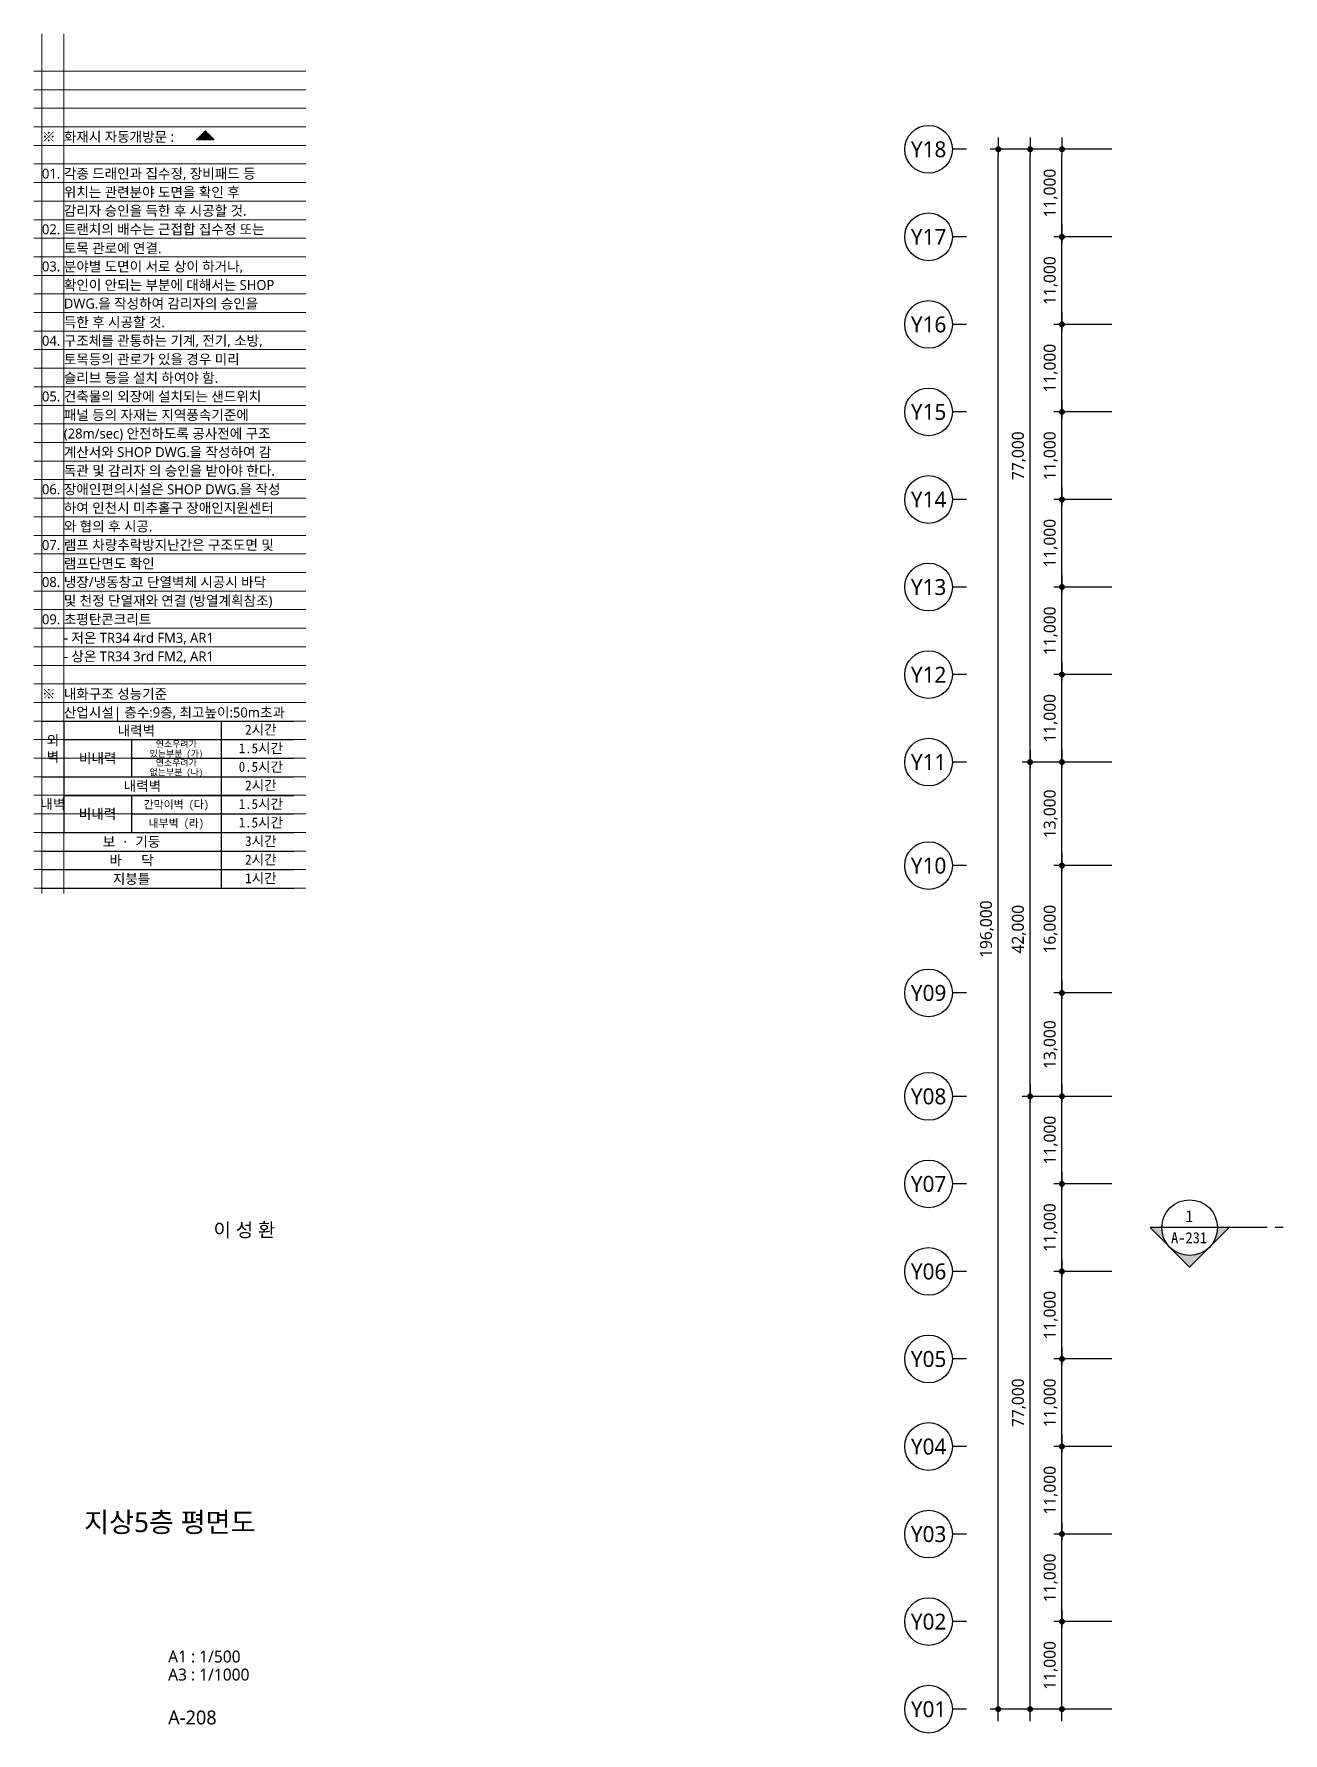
# Model space of a CAD drawing. Header units: millimetres. Extents: x 3546612 to 5615882, y 547008 to 3162891.
# Drawn here: x 4697244 to 4854129, y 2333391 to 2546883 of the extents above; entities that cross this region are included whole.
import ezdxf
from ezdxf.enums import TextEntityAlignment as Align

# ---------------------------------------------------------------- set-up
doc = ezdxf.new("R2010")
doc.units = ezdxf.units.MM
doc.linetypes.add('DASHDOTX2', pattern=[2, 1, -0.5, 0, -0.5])
for name, color, linetype, lineweight in [('A-AXIS-BUBL', 7, 'Continuous', 25), ('A-BORD-TEXT', 3, 'Continuous', 25), ('A-DIMS', 7, 'Continuous', 25), ('A-MKXS-MAK1', 3, 'Continuous', 25), ('A-MKXS-MAK2', 3, 'DASHDOTX2', 25), ('A-MKXS-TEXT2', 7, 'Continuous', 25), ('A-XXXX-TXT2', 3, 'Continuous', 25)]:
    doc.layers.add(name, color=color, linetype=linetype, lineweight=lineweight)
doc.layers.add('A-XXXX-NPLT', color=144, linetype='Continuous', lineweight=15, plot=False)
doc.styles.add('HY울릉도L', font='')
doc.styles.add('돋움체', font='')
doc.styles.add('맑은 고딕', font='malgun.ttf')
doc.styles.add('맑은고딕', font='malgun.ttf')
doc.styles.get('HY울릉도L').set_extended_font_data('HYwulM')
doc.styles.get('돋움체').set_extended_font_data('DotumChe')
doc.dimstyles.new('CDIM', dxfattribs={"dimtxt": 3, "dimasz": 1.5, "dimexe": 2, "dimexo": 1, "dimgap": 1, "dimtad": 1, "dimdec": 0, "dimrnd": 0.5, "dimzin": 0, "dimdsep": 32, "dimlunit": 6, "dimtxsty": 'HY울릉도L', "dimblk1": '_CIDOT', "dimblk2": '_CIDOT', "dimsah": 1, "dimcen": 5.5, "dimclrd": 2, "dimclre": 2, "dimclrt": 7, "dimadec": 0, "dimazin": 0, "dimtfac": 1, "dimtdec": 0, "dimtix": 1, "dimtmove": 2, "dimatfit": 1, "dimldrblk": '_CIDOT', "dimfxl": 1, "dimtolj": 1, "dimtzin": 0, "dimlwd": -1, "dimarcsym": 0})

# ---------------------------------------------------------------- blocks, each defined once
blk = doc.blocks.new('_CIDOT')
at = {"color": 0, "linetype": 'ByBlock'}
blk.add_line((2, 0), (-1, 0), dxfattribs=at)
at = {"color": 0, "linetype": 'ByBlock', "const_width": 0.5}
blk.add_lwpolyline([(-0.25, 0, 1), (0.25, 0, 1)], format="xyb", close=True, dxfattribs=at)
blk = doc.blocks.new('*D9')
at = {"layer": 'A-DIMS', "lineweight": -2, "transparency": 16777216}
for p, q in [((93193, 67121), (85943, 67121)), ((93193, 56121), (85943, 56121))]:
    blk.add_line(p, q, dxfattribs=at)
at = {"layer": 'A-DIMS', "transparency": 16777216}
blk.add_line((86943, 56871), (86943, 66371), dxfattribs=at)
at = {"layer": 'A-DIMS', "transparency": 16777216, "xscale": 750, "yscale": 750, "zscale": 750}
for p, rotation in [((86943, 67121), 90), ((86943, 56121), 270)]:
    blk.add_blockref('_CIDOT', p, dxfattribs=dict(at, rotation=rotation))
at = {"layer": 'A-DIMS', "color": 3, "transparency": 16777216, "insert": (85538, 61621), "char_height": 1500, "attachment_point": 5, "rotation": 90, "style": '맑은고딕'}
blk.add_mtext('\\A1;11,000', dxfattribs=at)
blk = doc.blocks.new('*D10')
at = {"layer": 'A-DIMS', "lineweight": -2, "transparency": 16777216}
for p, q in [((93193, 78121), (85943, 78121)), ((93193, 67121), (85943, 67121))]:
    blk.add_line(p, q, dxfattribs=at)
at = {"layer": 'A-DIMS', "transparency": 16777216}
blk.add_line((86943, 67871), (86943, 77371), dxfattribs=at)
at = {"layer": 'A-DIMS', "transparency": 16777216, "xscale": 750, "yscale": 750, "zscale": 750}
for p, rotation in [((86943, 78121), 90), ((86943, 67121), 270)]:
    blk.add_blockref('_CIDOT', p, dxfattribs=dict(at, rotation=rotation))
at = {"layer": 'A-DIMS', "color": 3, "transparency": 16777216, "insert": (85538, 72621), "char_height": 1500, "attachment_point": 5, "rotation": 90, "style": '맑은고딕'}
blk.add_mtext('\\A1;11,000', dxfattribs=at)
blk = doc.blocks.new('*D11')
at = {"layer": 'A-DIMS', "lineweight": -2, "transparency": 16777216}
for p, q in [((93193, 89121), (85943, 89121)), ((93193, 78121), (85943, 78121))]:
    blk.add_line(p, q, dxfattribs=at)
at = {"layer": 'A-DIMS', "transparency": 16777216}
blk.add_line((86943, 78871), (86943, 88371), dxfattribs=at)
at = {"layer": 'A-DIMS', "transparency": 16777216, "xscale": 750, "yscale": 750, "zscale": 750}
for p, rotation in [((86943, 89121), 90), ((86943, 78121), 270)]:
    blk.add_blockref('_CIDOT', p, dxfattribs=dict(at, rotation=rotation))
at = {"layer": 'A-DIMS', "color": 3, "transparency": 16777216, "insert": (85538, 83621), "char_height": 1500, "attachment_point": 5, "rotation": 90, "style": '맑은고딕'}
blk.add_mtext('\\A1;11,000', dxfattribs=at)
blk = doc.blocks.new('*D12')
at = {"layer": 'A-DIMS', "lineweight": -2, "transparency": 16777216}
for p, q in [((93193, 100121), (85943, 100121)), ((93193, 89121), (85943, 89121))]:
    blk.add_line(p, q, dxfattribs=at)
at = {"layer": 'A-DIMS', "transparency": 16777216}
blk.add_line((86943, 89871), (86943, 99371), dxfattribs=at)
at = {"layer": 'A-DIMS', "transparency": 16777216, "xscale": 750, "yscale": 750, "zscale": 750}
for p, rotation in [((86943, 100121), 90), ((86943, 89121), 270)]:
    blk.add_blockref('_CIDOT', p, dxfattribs=dict(at, rotation=rotation))
at = {"layer": 'A-DIMS', "color": 3, "transparency": 16777216, "insert": (85538, 94621), "char_height": 1500, "attachment_point": 5, "rotation": 90, "style": '맑은고딕'}
blk.add_mtext('\\A1;11,000', dxfattribs=at)
blk = doc.blocks.new('*D13')
at = {"layer": 'A-DIMS', "lineweight": -2, "transparency": 16777216}
for p, q in [((93193, 111121), (85943, 111121)), ((93193, 100121), (85943, 100121))]:
    blk.add_line(p, q, dxfattribs=at)
at = {"layer": 'A-DIMS', "transparency": 16777216}
blk.add_line((86943, 100871), (86943, 110371), dxfattribs=at)
at = {"layer": 'A-DIMS', "transparency": 16777216, "xscale": 750, "yscale": 750, "zscale": 750}
for p, rotation in [((86943, 111121), 90), ((86943, 100121), 270)]:
    blk.add_blockref('_CIDOT', p, dxfattribs=dict(at, rotation=rotation))
at = {"layer": 'A-DIMS', "color": 3, "transparency": 16777216, "insert": (85538, 105621), "char_height": 1500, "attachment_point": 5, "rotation": 90, "style": '맑은고딕'}
blk.add_mtext('\\A1;11,000', dxfattribs=at)
blk = doc.blocks.new('*D14')
at = {"layer": 'A-DIMS', "lineweight": -2, "transparency": 16777216}
for p, q in [((93193, 122121), (85943, 122121)), ((93193, 111121), (85943, 111121))]:
    blk.add_line(p, q, dxfattribs=at)
at = {"layer": 'A-DIMS', "transparency": 16777216}
blk.add_line((86943, 111871), (86943, 121371), dxfattribs=at)
at = {"layer": 'A-DIMS', "transparency": 16777216, "xscale": 750, "yscale": 750, "zscale": 750}
for p, rotation in [((86943, 122121), 90), ((86943, 111121), 270)]:
    blk.add_blockref('_CIDOT', p, dxfattribs=dict(at, rotation=rotation))
at = {"layer": 'A-DIMS', "color": 3, "transparency": 16777216, "insert": (85538, 116621), "char_height": 1500, "attachment_point": 5, "rotation": 90, "style": '맑은고딕'}
blk.add_mtext('\\A1;11,000', dxfattribs=at)
blk = doc.blocks.new('*D15')
at = {"layer": 'A-DIMS', "lineweight": -2, "transparency": 16777216}
for p, q in [((93193, 135121), (85943, 135121)), ((93193, 122121), (85943, 122121))]:
    blk.add_line(p, q, dxfattribs=at)
at = {"layer": 'A-DIMS', "transparency": 16777216}
blk.add_line((86943, 122871), (86943, 134371), dxfattribs=at)
at = {"layer": 'A-DIMS', "transparency": 16777216, "xscale": 750, "yscale": 750, "zscale": 750}
for p, rotation in [((86943, 135121), 90), ((86943, 122121), 270)]:
    blk.add_blockref('_CIDOT', p, dxfattribs=dict(at, rotation=rotation))
at = {"layer": 'A-DIMS', "color": 3, "transparency": 16777216, "insert": (85538, 128621), "char_height": 1500, "attachment_point": 5, "rotation": 90, "style": '맑은고딕'}
blk.add_mtext('\\A1;13,000', dxfattribs=at)
blk = doc.blocks.new('*D16')
at = {"layer": 'A-DIMS', "lineweight": -2, "transparency": 16777216}
for p, q in [((93193, 151121), (85943, 151121)), ((93193, 135121), (85943, 135121))]:
    blk.add_line(p, q, dxfattribs=at)
at = {"layer": 'A-DIMS', "transparency": 16777216}
blk.add_line((86943, 135871), (86943, 150371), dxfattribs=at)
at = {"layer": 'A-DIMS', "transparency": 16777216, "xscale": 750, "yscale": 750, "zscale": 750}
for p, rotation in [((86943, 151121), 90), ((86943, 135121), 270)]:
    blk.add_blockref('_CIDOT', p, dxfattribs=dict(at, rotation=rotation))
at = {"layer": 'A-DIMS', "color": 3, "transparency": 16777216, "insert": (85538, 143121), "char_height": 1500, "attachment_point": 5, "rotation": 90, "style": '맑은고딕'}
blk.add_mtext('\\A1;16,000', dxfattribs=at)
blk = doc.blocks.new('*D17')
at = {"layer": 'A-DIMS', "lineweight": -2, "transparency": 16777216}
for p, q in [((93193, 164121), (85943, 164121)), ((93193, 151121), (85943, 151121))]:
    blk.add_line(p, q, dxfattribs=at)
at = {"layer": 'A-DIMS', "transparency": 16777216}
blk.add_line((86943, 151871), (86943, 163371), dxfattribs=at)
at = {"layer": 'A-DIMS', "transparency": 16777216, "xscale": 750, "yscale": 750, "zscale": 750}
for p, rotation in [((86943, 164121), 90), ((86943, 151121), 270)]:
    blk.add_blockref('_CIDOT', p, dxfattribs=dict(at, rotation=rotation))
at = {"layer": 'A-DIMS', "color": 3, "transparency": 16777216, "insert": (85538, 157621), "char_height": 1500, "attachment_point": 5, "rotation": 90, "style": '맑은고딕'}
blk.add_mtext('\\A1;13,000', dxfattribs=at)
blk = doc.blocks.new('*D18')
at = {"layer": 'A-DIMS', "lineweight": -2, "transparency": 16777216}
for p, q in [((93193, 175121), (85943, 175121)), ((93193, 164121), (85943, 164121))]:
    blk.add_line(p, q, dxfattribs=at)
at = {"layer": 'A-DIMS', "transparency": 16777216}
blk.add_line((86943, 164871), (86943, 174371), dxfattribs=at)
at = {"layer": 'A-DIMS', "transparency": 16777216, "xscale": 750, "yscale": 750, "zscale": 750}
for p, rotation in [((86943, 175121), 90), ((86943, 164121), 270)]:
    blk.add_blockref('_CIDOT', p, dxfattribs=dict(at, rotation=rotation))
at = {"layer": 'A-DIMS', "color": 3, "transparency": 16777216, "insert": (85538, 169621), "char_height": 1500, "attachment_point": 5, "rotation": 90, "style": '맑은고딕'}
blk.add_mtext('\\A1;11,000', dxfattribs=at)
blk = doc.blocks.new('*D19')
at = {"layer": 'A-DIMS', "lineweight": -2, "transparency": 16777216}
for p, q in [((93193, 186121), (85943, 186121)), ((93193, 175121), (85943, 175121))]:
    blk.add_line(p, q, dxfattribs=at)
at = {"layer": 'A-DIMS', "transparency": 16777216}
blk.add_line((86943, 175871), (86943, 185371), dxfattribs=at)
at = {"layer": 'A-DIMS', "transparency": 16777216, "xscale": 750, "yscale": 750, "zscale": 750}
for p, rotation in [((86943, 186121), 90), ((86943, 175121), 270)]:
    blk.add_blockref('_CIDOT', p, dxfattribs=dict(at, rotation=rotation))
at = {"layer": 'A-DIMS', "color": 3, "transparency": 16777216, "insert": (85538, 180621), "char_height": 1500, "attachment_point": 5, "rotation": 90, "style": '맑은고딕'}
blk.add_mtext('\\A1;11,000', dxfattribs=at)
blk = doc.blocks.new('*D20')
at = {"layer": 'A-DIMS', "lineweight": -2, "transparency": 16777216}
for p, q in [((93193, 197121), (85943, 197121)), ((93193, 186121), (85943, 186121))]:
    blk.add_line(p, q, dxfattribs=at)
at = {"layer": 'A-DIMS', "transparency": 16777216}
blk.add_line((86943, 186871), (86943, 196371), dxfattribs=at)
at = {"layer": 'A-DIMS', "transparency": 16777216, "xscale": 750, "yscale": 750, "zscale": 750}
for p, rotation in [((86943, 197121), 90), ((86943, 186121), 270)]:
    blk.add_blockref('_CIDOT', p, dxfattribs=dict(at, rotation=rotation))
at = {"layer": 'A-DIMS', "color": 3, "transparency": 16777216, "insert": (85538, 191621), "char_height": 1500, "attachment_point": 5, "rotation": 90, "style": '맑은고딕'}
blk.add_mtext('\\A1;11,000', dxfattribs=at)
blk = doc.blocks.new('*D21')
at = {"layer": 'A-DIMS', "lineweight": -2, "transparency": 16777216}
for p, q in [((93193, 208121), (85943, 208121)), ((93193, 197121), (85943, 197121))]:
    blk.add_line(p, q, dxfattribs=at)
at = {"layer": 'A-DIMS', "transparency": 16777216}
blk.add_line((86943, 197871), (86943, 207371), dxfattribs=at)
at = {"layer": 'A-DIMS', "transparency": 16777216, "xscale": 750, "yscale": 750, "zscale": 750}
for p, rotation in [((86943, 208121), 90), ((86943, 197121), 270)]:
    blk.add_blockref('_CIDOT', p, dxfattribs=dict(at, rotation=rotation))
at = {"layer": 'A-DIMS', "color": 3, "transparency": 16777216, "insert": (85538, 202621), "char_height": 1500, "attachment_point": 5, "rotation": 90, "style": '맑은고딕'}
blk.add_mtext('\\A1;11,000', dxfattribs=at)
blk = doc.blocks.new('*D22')
at = {"layer": 'A-DIMS', "lineweight": -2, "transparency": 16777216}
for p, q in [((93193, 219121), (85943, 219121)), ((93193, 208121), (85943, 208121))]:
    blk.add_line(p, q, dxfattribs=at)
at = {"layer": 'A-DIMS', "transparency": 16777216}
blk.add_line((86943, 208871), (86943, 218371), dxfattribs=at)
at = {"layer": 'A-DIMS', "transparency": 16777216, "xscale": 750, "yscale": 750, "zscale": 750}
for p, rotation in [((86943, 219121), 90), ((86943, 208121), 270)]:
    blk.add_blockref('_CIDOT', p, dxfattribs=dict(at, rotation=rotation))
at = {"layer": 'A-DIMS', "color": 3, "transparency": 16777216, "insert": (85538, 213621), "char_height": 1500, "attachment_point": 5, "rotation": 90, "style": '맑은고딕'}
blk.add_mtext('\\A1;11,000', dxfattribs=at)
blk = doc.blocks.new('*D23')
at = {"layer": 'A-DIMS', "lineweight": -2, "transparency": 16777216}
for p, q in [((93193, 230121), (85943, 230121)), ((93193, 219121), (85943, 219121))]:
    blk.add_line(p, q, dxfattribs=at)
at = {"layer": 'A-DIMS', "transparency": 16777216}
blk.add_line((86943, 219871), (86943, 229371), dxfattribs=at)
at = {"layer": 'A-DIMS', "transparency": 16777216, "xscale": 750, "yscale": 750, "zscale": 750}
for p, rotation in [((86943, 230121), 90), ((86943, 219121), 270)]:
    blk.add_blockref('_CIDOT', p, dxfattribs=dict(at, rotation=rotation))
at = {"layer": 'A-DIMS', "color": 3, "transparency": 16777216, "insert": (85538, 224621), "char_height": 1500, "attachment_point": 5, "rotation": 90, "style": '맑은고딕'}
blk.add_mtext('\\A1;11,000', dxfattribs=at)
blk = doc.blocks.new('*D24')
at = {"layer": 'A-DIMS', "lineweight": -2, "transparency": 16777216}
for p, q in [((93193, 241121), (85943, 241121)), ((93193, 230121), (85943, 230121))]:
    blk.add_line(p, q, dxfattribs=at)
at = {"layer": 'A-DIMS', "transparency": 16777216}
blk.add_line((86943, 230871), (86943, 240371), dxfattribs=at)
at = {"layer": 'A-DIMS', "transparency": 16777216, "xscale": 750, "yscale": 750, "zscale": 750}
for p, rotation in [((86943, 241121), 90), ((86943, 230121), 270)]:
    blk.add_blockref('_CIDOT', p, dxfattribs=dict(at, rotation=rotation))
at = {"layer": 'A-DIMS', "color": 3, "transparency": 16777216, "insert": (85538, 235621), "char_height": 1500, "attachment_point": 5, "rotation": 90, "style": '맑은고딕'}
blk.add_mtext('\\A1;11,000', dxfattribs=at)
blk = doc.blocks.new('*D25')
at = {"layer": 'A-DIMS', "lineweight": -2, "transparency": 16777216}
for p, q in [((93193, 122121), (81943, 122121)), ((93193, 45121), (81943, 45121))]:
    blk.add_line(p, q, dxfattribs=at)
at = {"layer": 'A-DIMS', "transparency": 16777216}
blk.add_line((82943, 45871), (82943, 121371), dxfattribs=at)
at = {"layer": 'A-DIMS', "transparency": 16777216, "xscale": 750, "yscale": 750, "zscale": 750}
for p, rotation in [((82943, 122121), 90), ((82943, 45121), 270)]:
    blk.add_blockref('_CIDOT', p, dxfattribs=dict(at, rotation=rotation))
at = {"layer": 'A-DIMS', "color": 3, "transparency": 16777216, "insert": (81542, 83621), "char_height": 1500, "attachment_point": 5, "rotation": 90, "style": '맑은고딕'}
blk.add_mtext('\\A1;77,000', dxfattribs=at)
blk = doc.blocks.new('*D26')
at = {"layer": 'A-DIMS', "lineweight": -2, "transparency": 16777216}
for p, q in [((93193, 241121), (77943, 241121)), ((93193, 45121), (77943, 45121))]:
    blk.add_line(p, q, dxfattribs=at)
at = {"layer": 'A-DIMS', "transparency": 16777216}
blk.add_line((78943, 45871), (78943, 240371), dxfattribs=at)
at = {"layer": 'A-DIMS', "transparency": 16777216, "xscale": 750, "yscale": 750, "zscale": 750}
for p, rotation in [((78943, 241121), 90), ((78943, 45121), 270)]:
    blk.add_blockref('_CIDOT', p, dxfattribs=dict(at, rotation=rotation))
at = {"layer": 'A-DIMS', "color": 3, "transparency": 16777216, "insert": (77538, 143121), "char_height": 1500, "attachment_point": 5, "rotation": 90, "style": '맑은고딕'}
blk.add_mtext('\\A1;196,000', dxfattribs=at)
blk = doc.blocks.new('*D27')
at = {"layer": 'A-DIMS', "lineweight": -2, "transparency": 16777216}
for p, q in [((93193, 56121), (85943, 56121)), ((93193, 45121), (85943, 45121))]:
    blk.add_line(p, q, dxfattribs=at)
at = {"layer": 'A-DIMS', "transparency": 16777216}
blk.add_line((86943, 45871), (86943, 55371), dxfattribs=at)
at = {"layer": 'A-DIMS', "transparency": 16777216, "xscale": 750, "yscale": 750, "zscale": 750}
for p, rotation in [((86943, 56121), 90), ((86943, 45121), 270)]:
    blk.add_blockref('_CIDOT', p, dxfattribs=dict(at, rotation=rotation))
at = {"layer": 'A-DIMS', "color": 3, "transparency": 16777216, "insert": (85538, 50621), "char_height": 1500, "attachment_point": 5, "rotation": 90, "style": '맑은고딕'}
blk.add_mtext('\\A1;11,000', dxfattribs=at)
blk = doc.blocks.new('*D28')
at = {"layer": 'A-DIMS', "lineweight": -2, "transparency": 16777216}
for p, q in [((93193, 164121), (81943, 164121)), ((93193, 122121), (81943, 122121))]:
    blk.add_line(p, q, dxfattribs=at)
at = {"layer": 'A-DIMS', "transparency": 16777216}
blk.add_line((82943, 122871), (82943, 163371), dxfattribs=at)
at = {"layer": 'A-DIMS', "transparency": 16777216, "xscale": 750, "yscale": 750, "zscale": 750}
for p, rotation in [((82943, 164121), 90), ((82943, 122121), 270)]:
    blk.add_blockref('_CIDOT', p, dxfattribs=dict(at, rotation=rotation))
at = {"layer": 'A-DIMS', "color": 3, "transparency": 16777216, "insert": (81542, 143121), "char_height": 1500, "attachment_point": 5, "rotation": 90, "style": '맑은고딕'}
blk.add_mtext('\\A1;42,000', dxfattribs=at)
blk = doc.blocks.new('*D29')
at = {"layer": 'A-DIMS', "lineweight": -2, "transparency": 16777216}
for p, q in [((93193, 241121), (81943, 241121)), ((93193, 164121), (81943, 164121))]:
    blk.add_line(p, q, dxfattribs=at)
at = {"layer": 'A-DIMS', "transparency": 16777216}
blk.add_line((82943, 164871), (82943, 240371), dxfattribs=at)
at = {"layer": 'A-DIMS', "transparency": 16777216, "xscale": 750, "yscale": 750, "zscale": 750}
for p, rotation in [((82943, 241121), 90), ((82943, 164121), 270)]:
    blk.add_blockref('_CIDOT', p, dxfattribs=dict(at, rotation=rotation))
at = {"layer": 'A-DIMS', "color": 3, "transparency": 16777216, "insert": (81542, 202621), "char_height": 1500, "attachment_point": 5, "rotation": 90, "style": '맑은고딕'}
blk.add_mtext('\\A1;77,000', dxfattribs=at)
blk = doc.blocks.new('A$C46A32BF9')
at = {"layer": 'A-MKXS-MAK1'}
h = blk.add_hatch(color=256, dxfattribs=at)
h.paths.add_polyline_path([(102983, 100671), (105457, 103146, -0.4142136), (100508, 103146)])
h.paths.add_polyline_path([(105457, 103146), (107932, 105621), (106483, 105621, -0.1989124)])
h.paths.add_polyline_path([(100508, 103146, -0.1989124), (99483, 105621), (98033, 105621)])
for p, q in [((98033, 105621), (102983, 100671)), ((112710, 105621), (98033, 105621)), ((107932, 105621), (102983, 100671)), ((114710, 105621), (113710, 105621))]:
    blk.add_line(p, q, dxfattribs=at)
blk.add_circle((102983, 105621), 3500, dxfattribs=at)
at = {"layer": 'A-MKXS-TEXT2', "style": '돋움체'}
for s, height, p in [('1', 1500, (102941, 107063)), ('A-231', 1400, (102912, 104343))]:
    blk.add_text(s, height=height, dxfattribs=at).set_placement(p, align=Align.MIDDLE)
blk = doc.blocks.new('NOTE(220317)')
at = {"layer": 'A-XXXX-NPLT'}
for p, q in [((1010649.8, 179732.7), (1010649.8, 175412.7)), ((1010759.8, 179732.7), (1010759.8, 175412.7)), ((1010609.8, 179546.1), (1011974.8, 179546.1)), ((1010609.8, 179452.7), (1011974.8, 179452.7)), ((1010609.8, 179359.4), (1011974.8, 179359.4)), ((1010609.8, 179266.1), (1011974.8, 179266.1)), ((1010609.8, 179172.7), (1011974.8, 179172.7)), ((1010609.8, 179079.4), (1011974.8, 179079.4)), ((1010609.8, 178986.1), (1011974.8, 178986.1)), ((1010609.8, 178892.7), (1011974.8, 178892.7)), ((1010609.8, 178799.4), (1011974.8, 178799.4)), ((1010609.8, 178706.1), (1011974.8, 178706.1)), ((1010609.8, 178612.7), (1011974.8, 178612.7)), ((1010609.8, 178519.4), (1011974.8, 178519.4)), ((1010609.8, 178426.1), (1011974.8, 178426.1)), ((1010609.8, 178332.7), (1011974.8, 178332.7)), ((1010609.8, 178239.4), (1011974.8, 178239.4)), ((1010609.8, 178146.1), (1011974.8, 178146.1)), ((1010609.8, 178052.7), (1011974.8, 178052.7)), ((1010609.8, 177959.4), (1011974.8, 177959.4)), ((1010609.8, 177866.1), (1011974.8, 177866.1)), ((1010609.8, 177772.7), (1011974.8, 177772.7)), ((1010609.8, 177679.4), (1011974.8, 177679.4)), ((1010609.8, 177586.1), (1011974.8, 177586.1)), ((1010609.8, 177492.7), (1011974.8, 177492.7)), ((1010609.8, 177399.4), (1011974.8, 177399.4)), ((1010609.8, 177306.1), (1011974.8, 177306.1)), ((1010609.8, 177212.7), (1011974.8, 177212.7)), ((1010609.8, 177119.4), (1011974.8, 177119.4)), ((1010609.8, 177026.1), (1011974.8, 177026.1)), ((1010609.8, 176932.7), (1011974.8, 176932.7)), ((1010609.8, 176839.4), (1011974.8, 176839.4)), ((1010609.8, 176746.1), (1011974.8, 176746.1)), ((1010609.8, 176652.7), (1011974.8, 176652.7)), ((1010609.8, 176559.4), (1011974.8, 176559.4)), ((1010609.8, 176466.1), (1011974.8, 176466.1)), ((1010609.8, 176372.7), (1011974.8, 176372.7)), ((1010609.8, 176279.4), (1011974.8, 176279.4)), ((1010609.8, 176186.1), (1011974.8, 176186.1)), ((1010609.8, 176092.7), (1011974.8, 176092.7)), ((1010609.8, 175999.4), (1011974.8, 175999.4)), ((1010609.8, 175906.1), (1011974.8, 175906.1)), ((1010609.8, 175812.7), (1011974.8, 175812.7)), ((1010609.8, 175719.4), (1011974.8, 175719.4)), ((1010609.8, 175626.1), (1011974.8, 175626.1)), ((1010609.8, 175532.7), (1011974.8, 175532.7)), ((1010609.8, 175439.4), (1011974.8, 175439.4))]:
    blk.add_line(p, q, dxfattribs=at)
blk = doc.blocks.new('NOTE_평면도')
h = blk.add_hatch(color=240)
h.dxf.hatch_style = 1
h.paths.add_polyline_path([(8008.9, 4986.8), (7986.9, 5008.8), (7964.9, 4986.8)])
for points in [[(7576.5, 3525.6), (8209, 3525.6)], [(7631.5, 3525.6), (7631.5, 3245.6)], [(8026.5, 3525.6), (8026.5, 3105.6)], [(7631.5, 3478.9), (8209, 3478.9)], [(7801.5, 3478.9), (7801.5, 3385.6)], [(7801.5, 3432.3), (8209, 3432.3)], [(7576.5, 3385.6), (8209, 3385.6)], [(7631.5, 3338.9), (8209, 3338.9)], [(7801.5, 3338.9), (7801.5, 3245.6)], [(7801.5, 3292.3), (8209, 3292.3)], [(7576.5, 3245.6), (8209, 3245.6)], [(7576.5, 3198.9), (8209, 3198.9)], [(7576.5, 3152.3), (8209, 3152.3)], [(7576.5, 3105.6), (8209, 3105.6)]]:
    blk.add_lwpolyline(points)
at = {"layer": 'A-MKXS-MAK2', "color": 240}
blk.add_lwpolyline([(8008.9, 4986.8), (7986.9, 5008.8), (7964.9, 4986.8)], close=True, dxfattribs=at)
at = {"layer": 'A-XXXX-TXT2', "style": '맑은 고딕'}
for s, p in [('※', (7576.5, 4993.9)), ('화재시 자동개방문 : ', (7631.5, 4993.9)), ('01.', (7576.5, 4901.4)), ('각종 드래인과 집수정, 장비패드 등', (7631.5, 4901.4)), ('위치는 관련분야 도면을 확인 후', (7631.5, 4854.8)), ('감리자 승인을 득한 후 시공할 것.', (7631.5, 4808.1)), ('02.', (7576.5, 4761.4)), ('트랜치의 배수는 근접합 집수정 또는', (7631.5, 4761.4)), ('토목 관로에 연결.', (7631.5, 4713.9)), ('03.', (7576.5, 4668.1)), ('분야별 도면이 서로 상이 하거나,', (7631.5, 4668.1)), ('확인이 안되는 부분에 대해서는 SHOP', (7631.5, 4621.4)), ('DWG.을 작성하여 감리자의 승인을', (7631.5, 4574.8)), ('득한 후 시공할 것.', (7631.5, 4528.1)), ('04.', (7576.5, 4481.4)), ('구조체를 관통하는 기계, 전기, 소방,', (7631.5, 4481.4)), ('토목등의 관로가 있을 경우 미리', (7631.5, 4434.8)), ('슬리브 등을 설치 하여야 함.', (7631.5, 4388.1)), ('건축물의 외장에 설치되는 샌드위치', (7631.5, 4341.4)), ('05.', (7576.5, 4341.4)), ('패널 등의 자재는 지역풍속기준에', (7631.5, 4294.8)), ('(28m/sec) 안전하도록 공사전에 구조', (7631.5, 4248.1)), ('계산서와 SHOP DWG.을 작성하여 감', (7631.5, 4201.4)), ('독관 및 감리자 의 승인을 받아야 한다.', (7631.5, 4154.8)), ('06.', (7576.5, 4108.1)), ('장애인편의시설은 SHOP DWG.을 작성', (7631.5, 4108.1)), ('하여 인천시 미추홀구 장애인지원센터', (7631.5, 4061.4)), ('와 협의 후 시공.', (7631.5, 4014.8)), ('07.', (7576.5, 3968.1)), ('램프 차량추락방지난간은 구조도면 및', (7631.5, 3968.1)), ('램프단면도 확인', (7631.5, 3921.4)), ('08.', (7576.5, 3874.8)), ('냉장/냉동창고 단열벽체 시공시 바닥', (7631.5, 3874.8)), ('및 천정 단열재와 연결 (방열계획참조)', (7631.5, 3828.1)), ('09.', (7576.5, 3781.4)), ('초평탄콘크리트', (7631.5, 3781.4)), ('- 저온 TR34 4rd FM3, AR1', (7631.5, 3734.8)), ('- 상온 TR34 3rd FM2, AR1', (7631.5, 3688.1)), ('※', (7576.5, 3593.9)), ('내화구조 성능기준', (7631.5, 3593.9)), ('산업시설| 층수:9층, 최고높이:50m초과', (7631.5, 3547.2))]:
    blk.add_text(s, height=25, dxfattribs=at).set_placement(p, align=Align.MIDDLE_LEFT)
at = {"layer": 'A-XXXX-TXT2', "style": '돋움체'}
for s, height, p in [('내력벽', 25, (7813.7, 3501.4)), ('2시간', 25, (8126.5, 3503.9)), ('연소우려가', 16, (7914, 3467.6)), ('1.5시간', 25, (8126.5, 3457.3)), ('비내력', 25, (7716.5, 3432.3)), ('있는부분 (가)', 16, (7914, 3443.6)), ('연소우려가', 16, (7914, 3420.9)), ('0.5시간', 25, (8126.5, 3410.6)), ('내력벽', 25, (7829, 3362.3)), ('없는부분 (나)', 16, (7914, 3396.9)), ('2시간', 25, (8126.5, 3363.9)), ('1.5시간', 25, (8126.5, 3317.3)), ('비내력', 25, (7716.1, 3292.3)), ('간막이벽 (다)', 20, (7914, 3315.6)), ('내부벽 (라)', 20, (7914, 3268.9)), ('1.5시간', 25, (8126.5, 3270.6)), ('보 · 기둥', 25, (7801.5, 3222.3)), ('3시간', 25, (8126.5, 3223.9)), ('바   닥', 25, (7801.5, 3175.6)), ('2시간', 25, (8126.5, 3177.3)), ('지붕틀', 25, (7801.5, 3128.9)), ('1시간', 25, (8126.5, 3130.6))]:
    blk.add_text(s, height=height, dxfattribs=at).set_placement(p, align=Align.MIDDLE_CENTER)
at = {"layer": 'A-XXXX-TXT2', "char_height": 25, "attachment_point": 5, "style": '맑은 고딕'}
for s, width, insert in [('{\\fDotumChe|b0|i0|c129|p49;외\\P벽}', 24.9, (7604, 3455.1)), ('{\\fDotumChe|b0|i0|c129|p49;내벽}', 25, (7604, 3315.6))]:
    blk.add_mtext_dynamic_manual_height_columns(s, width=width, gutter_width=125, heights=[0], dxfattribs=dict(at, insert=insert))
blk = doc.blocks.new('DIM(210222)')
for p, q in [((74943, 241120.6), (73193, 241120.6)), ((74943, 230120.6), (73193, 230120.6)), ((74943, 219120.6), (73193, 219120.6)), ((74943, 208120.6), (73193, 208120.6)), ((74943, 197120.6), (73193, 197120.6)), ((74943, 186120.6), (73193, 186120.6)), ((74943, 175120.6), (73193, 175120.6)), ((74943, 164120.6), (73193, 164120.6)), ((74943, 151120.6), (73193, 151120.6)), ((74943, 135120.6), (73193, 135120.6)), ((74943, 122120.6), (73193, 122120.6)), ((74943, 111120.6), (73193, 111120.6)), ((74943, 100120.6), (73193, 100120.6)), ((74943, 89120.6), (73193, 89120.6)), ((74943, 78120.6), (73193, 78120.6)), ((74943, 67120.6), (73193, 67120.6)), ((74943, 56120.6), (73193, 56120.6)), ((74943, 45120.6), (73193, 45120.6))]:
    blk.add_line(p, q)
at = {"layer": 'A-AXIS-BUBL', "ltscale": 0.2}
for centre in [(70193, 241120.6), (70193, 230120.6), (70193, 219120.6), (70193, 208120.6), (70193, 197120.6), (70193, 186120.6), (70193, 175120.6), (70193, 164120.6), (70193, 151120.6), (70193, 135120.6), (70193, 122120.6), (70193, 111120.6), (70193, 100120.6), (70193, 89120.6), (70193, 78120.6), (70193, 67120.6), (70193, 56120.6), (70193, 45120.6)]:
    blk.add_circle(centre, 3000, dxfattribs=at)
at = {"layer": 'A-XXXX-TXT2', "ltscale": 0.2, "style": '맑은고딕'}
for s, p in [('Y18', (70193, 241120.6)), ('Y17', (70193, 230120.6)), ('Y16', (70193, 219120.6)), ('Y15', (70193, 208120.6)), ('Y14', (70193, 197120.6)), ('Y13', (70193, 186120.6)), ('Y12', (70193, 175120.6)), ('Y11', (70193, 164120.6)), ('Y10', (70193, 151120.6)), ('Y09', (70193, 135120.6)), ('Y08', (70193, 122120.6)), ('Y07', (70193, 111120.6)), ('Y06', (70193, 100120.6)), ('Y05', (70193, 89120.6)), ('Y04', (70193, 78120.6)), ('Y03', (70193, 67120.6)), ('Y02', (70193, 56120.6)), ('Y01', (70193, 45120.6))]:
    blk.add_text(s, height=2000, dxfattribs=at).set_placement(p, align=Align.MIDDLE)
at = {"layer": 'A-DIMS'}
for p1, p2, distance, picture, middle in [((93693, 45120.6), (93693, 241120.6), 14750, '*D26', (77538.1, 143120.6)), ((93693, 164120.6), (93693, 241120.6), 10750, '*D29', (81542.2, 202620.6)), ((93693, 230120.6), (93693, 241120.6), 6750, '*D24', (85538.1, 235620.6)), ((93693, 219120.6), (93693, 230120.6), 6750, '*D23', (85538.1, 224620.6)), ((93693, 208120.6), (93693, 219120.6), 6750, '*D22', (85538.1, 213620.6)), ((93693, 197120.6), (93693, 208120.6), 6750, '*D21', (85538.1, 202620.6)), ((93693, 186120.6), (93693, 197120.6), 6750, '*D20', (85538.1, 191620.6)), ((93693, 175120.6), (93693, 186120.6), 6750, '*D19', (85538.1, 180620.6)), ((93693, 164120.6), (93693, 175120.6), 6750, '*D18', (85538.1, 169620.6)), ((93693, 122120.6), (93693, 164120.6), 10750, '*D28', (81542.2, 143120.6)), ((93693, 151120.6), (93693, 164120.6), 6750, '*D17', (85538.1, 157620.6)), ((93693, 135120.6), (93693, 151120.6), 6750, '*D16', (85538.1, 143120.6)), ((93693, 122120.6), (93693, 135120.6), 6750, '*D15', (85538.1, 128620.6)), ((93693, 45120.6), (93693, 122120.6), 10750, '*D25', (81542.2, 83620.6)), ((93693, 111120.6), (93693, 122120.6), 6750, '*D14', (85538.1, 116620.6)), ((93693, 100120.6), (93693, 111120.6), 6750, '*D13', (85538.1, 105620.6)), ((93693, 89120.6), (93693, 100120.6), 6750, '*D12', (85538.1, 94620.6)), ((93693, 78120.6), (93693, 89120.6), 6750, '*D11', (85538.1, 83620.6)), ((93693, 67120.6), (93693, 78120.6), 6750, '*D10', (85538.1, 72620.6)), ((93693, 56120.6), (93693, 67120.6), 6750, '*D9', (85538.1, 61620.6)), ((93693, 45120.6), (93693, 56120.6), 6750, '*D27', (85538.1, 50620.6))]:
    dim = blk.add_aligned_dim(p1=p1, p2=p2, distance=distance, dimstyle='CDIM', override={"dimscale": 500, "dimtxsty": '맑은고딕', "dimclrd": 256, "dimclre": 256, "dimclrt": 3}, dxfattribs=at)
    dim.commit()
    dim.dimension.update_dxf_attribs({"geometry": picture, "text_midpoint": middle})

msp = doc.modelspace()

# ---------------------------------------------------------------- block references
for name in ['DIM(210222)', 'A$C46A32BF9']:
    msp.add_blockref(name, (4739418.8, 2291270.6))
for name, p, xscale, yscale, zscale in [('NOTE(220317)', (-20568001.6, -1946435.1), 25, 25, 25), ('NOTE_평면도', (4319418.8, 2284270.6), 50, 50, 50)]:
    msp.add_blockref(name, p, dxfattribs=dict(xscale=xscale, yscale=yscale, zscale=zscale))

# ---------------------------------------------------------------- texts
at = {"layer": 'A-BORD-TEXT', "style": '맑은고딕'}
msp.add_text('이 성 환', height=1750, dxfattribs=at).set_placement((4727561.5, 2395731.8), align=Align.RIGHT)
msp.add_text('지상5층 평면도', height=2500, dxfattribs=at).set_placement((4714306.3, 2359883.1), align=Align.MIDDLE_CENTER)
for s, height, p in [('A1 : 1/500', 1500, (4714091.5, 2342255)), ('A3 : 1/1000', 1500, (4714091.5, 2339987.6)), ('A-208', 1750, (4714091.5, 2334469.4))]:
    msp.add_text(s, height=height, dxfattribs=at).set_placement(p)

doc.saveas('drawing.dxf')
